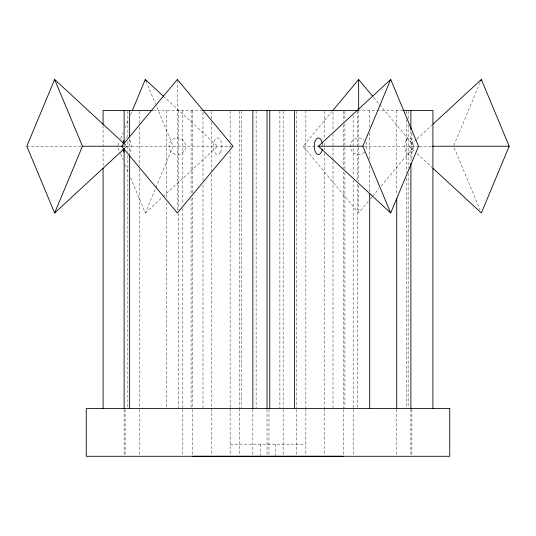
<?xml version="1.0" encoding="UTF-8"?>
<svg xmlns="http://www.w3.org/2000/svg" width="536" height="536" viewBox="0 0 536 536"><rect width="100%" height="100%" fill="white"/><g stroke="black" fill="none" stroke-linecap="round" stroke-linejoin="round"><path stroke-width="0.4" stroke-dasharray="2.68 2.01" d="M117.779 145.464L119.381 141.631M120.66 138.563L123.22 132.425M125.136 127.816L128.66 119.381M130.576 114.771L131.856 111.702M130.576 177.691L145.296 212.993L155.534 188.438M155.855 187.667L173.128 146.234L155.855 104.801M453.851 145.464L480.082 82.544M368.292 201.435L358.658 212.993L302.987 146.234L331.898 111.575M370.436 198.869L372.044 196.94M372.58 196.303L378.999 188.598M381.143 186.032L414.328 146.234L379.535 104.513M125.089 147.929L126.925 146.234L124.479 143.97M145.296 212.993L162.448 197.148M163.065 196.585L217.589 146.234L164.284 97.016M416.425 139.447L409.075 146.234L414.589 151.326M417.035 138.878L432.351 124.734M153.015 110.456L202.99 110.456M357.793 110.456L376.748 110.456M377.143 110.456L403.018 110.456M26.8 146.234L81.037 146.234M121.672 146.234L231.351 146.234M302.987 146.234L317.949 146.234M364.306 146.234L418.254 146.234M419.085 146.234L432.438 146.234M230.138 444.17L305.862 444.17M417.035 153.591L432.351 167.734M373.646 97.451L378.999 103.87M454.166 147.769L480.082 209.918M145.933 81.01L155.534 104.031M118.101 147.769L120.339 153.142M120.66 153.906L123.22 160.043M125.136 164.653L128.66 173.088M411.876 133.069L411.876 159.869M411.876 409.424L411.876 455.446M410.898 131.394L410.898 160.706M410.898 409.424L410.898 455.446M408.137 111.294L408.137 118.831M408.137 124.694L408.137 168.244M408.137 173.269L408.137 407.749M406.362 111.294L406.362 113.806M406.362 119.669L406.362 172.431M406.362 178.294L406.362 408.586M396.727 110.456L396.727 195.037M396.727 409.424L396.727 455.446M369.693 110.456L369.693 127.206M369.693 133.069L369.693 159.869M369.693 165.731L369.693 191.687M358.658 110.356L358.658 145.397M358.658 147.072L358.658 181.282M358.658 185.456L358.658 212.993M357.793 111.294L357.793 180.806M357.793 184.15L357.793 408.586M353.164 115.481L353.164 176.619M353.164 179.969L353.164 408.586M353.164 409.424L353.164 455.446M344.903 111.294L344.903 119.669M344.903 123.856L344.903 169.081M344.903 172.431L344.903 407.749M343.723 111.294L343.723 121.344M343.723 124.694L343.723 168.244M343.723 171.594L343.723 407.749M343.723 409.424L343.723 455.446M333.01 112.131L333.01 130.556M333.01 133.906L333.01 160.706M333.01 161.544L333.01 407.749M324.749 111.294L324.749 138.931M324.749 143.119L324.749 149.819M324.749 153.169L324.749 407.749M324.749 408.586L324.749 455.446M305.862 110.456L305.862 407.749M305.862 408.586L305.862 455.473M296.421 111.294L296.421 407.749M296.421 409.424L296.421 455.446M283.142 111.294L283.142 407.749M283.142 409.424L283.142 455.446M279.893 111.294L279.893 408.586M275.571 444.17L275.571 455.473M268.978 409.424L268.978 455.446M267.022 409.424L267.022 455.446M260.429 444.17L260.429 455.473M256.108 111.294L256.108 408.586M252.858 409.424L252.858 455.446M241.435 111.294L241.435 407.749M239.579 111.294L239.579 407.749M239.579 408.586L239.579 455.446M230.138 111.294L230.138 141.444M230.138 144.794L230.138 147.306M230.138 151.494L230.138 407.749M230.138 408.586L230.138 455.473M211.251 111.294L211.251 118.831M211.251 122.181L211.251 170.756M211.251 174.106L211.251 407.749M211.251 408.586L211.251 455.446M202.99 112.131L202.99 180.806M202.99 184.987L202.99 408.586M192.277 110.456L192.277 193.362M192.277 197.55L192.277 407.749M192.277 409.424L192.277 455.446M191.097 110.456L191.097 194.2M191.097 198.387L191.097 408.586M182.836 110.456L182.836 204.25M182.836 208.437L182.836 407.749M182.836 409.424L182.836 455.446M178.207 110.456L178.207 210.112M178.207 213.462L178.207 408.586M177.342 80.313L177.342 211.318M166.307 110.456L166.307 198.387M166.307 202.575L166.307 408.586M139.273 111.294L139.273 123.856M139.273 127.206L139.273 165.731M139.273 169.081L139.273 407.749M139.273 409.424L139.273 455.446M129.638 138.931L129.638 154.006M127.863 111.294L127.863 137.256M127.863 141.444L127.863 151.494M127.863 155.681L127.863 407.749M125.102 143.956L125.102 148.144M125.102 409.424L125.102 455.446M124.124 144.794L124.124 147.306M124.124 409.424L124.124 455.446M103.079 125.531L103.079 166.569M365.887 142.06A8.348 8.348 0 0 1 365.887 150.408M364.56 152.137A8.348 8.348 0 0 1 352.929 152.304A8.348 8.348 0 0 1 352.427 140.687A8.348 8.348 0 0 1 364.024 139.842M129.88 140.332A8.348 4.174 -90 0 1 129.015 153.464M125.846 138.174A8.348 4.174 -90 0 1 126.925 137.886M322.444 144.077A8.348 4.174 90 0 1 322.585 146.234M220.537 152.137A8.348 4.174 -90 0 0 218.668 138.174A8.348 4.174 -90 0 0 213.556 148.392A8.348 4.174 -90 0 0 220.537 152.137M173.168 153.464A8.348 8.348 0 0 0 185.69 146.234A8.348 8.348 0 0 0 173.168 139.005A8.348 8.348 0 0 0 173.168 153.464M406.12 140.332A8.348 4.174 90 0 0 407.99 154.294A8.348 4.174 90 0 0 413.102 144.077A8.348 4.174 90 0 0 406.12 140.332"/><path stroke-width="0.8" d="M123.863 143.407L54.639 79.475L26.8 146.234L54.639 212.993L124.479 148.499M54.639 212.993L82.47 146.234L54.639 79.475M132.178 110.939L145.296 79.475L163.674 96.447M390.704 212.993L362.872 146.234L390.704 79.475L418.542 146.234L390.704 212.993L318.411 146.234L390.704 79.475M480.725 81.01L481.362 79.475L509.2 146.234L481.362 212.993L432.967 168.297M332.434 110.932L358.658 79.475L372.58 96.165M432.967 124.171L481.362 79.475M152.338 110.456L103.079 110.456L103.079 124.694M202.742 110.456L358.122 110.456M403.018 110.456L432.921 110.456L432.921 408.586M82.47 146.234L122.811 146.234M318.411 146.234L362.872 146.234M432.438 146.234L509.2 146.234M145.296 79.475L145.933 81.01M410.898 110.456L410.898 129.719M410.898 163.219L410.898 408.586M396.727 198.387L396.727 408.586M369.693 193.362L369.693 408.586M358.658 79.475L358.658 109.518M343.723 456.283L192.277 456.283M294.565 110.456L294.565 408.586M269.776 110.456L269.776 408.586M267.022 110.456L267.022 408.586M252.858 110.456L252.858 408.586M129.638 110.456L129.638 137.256M129.638 154.844L129.638 408.586M124.124 110.456L124.124 143.119M124.124 148.981L124.124 408.586M103.079 168.244L103.079 408.586M123.977 152.137A8.348 4.174 -90 0 1 123.005 149.088M123.005 143.38A8.348 4.174 -90 0 1 123.977 140.332M322.337 149.088A8.348 4.174 90 0 1 315.918 152.928A8.348 4.174 90 0 1 315.918 139.541A8.348 4.174 90 0 1 322.337 143.38M177.342 79.475L121.672 146.234L177.342 212.993L233.013 146.234L177.342 79.475M449.738 408.586L86.263 408.586L86.263 456.283L449.738 456.283L449.738 408.586"/></g></svg>
